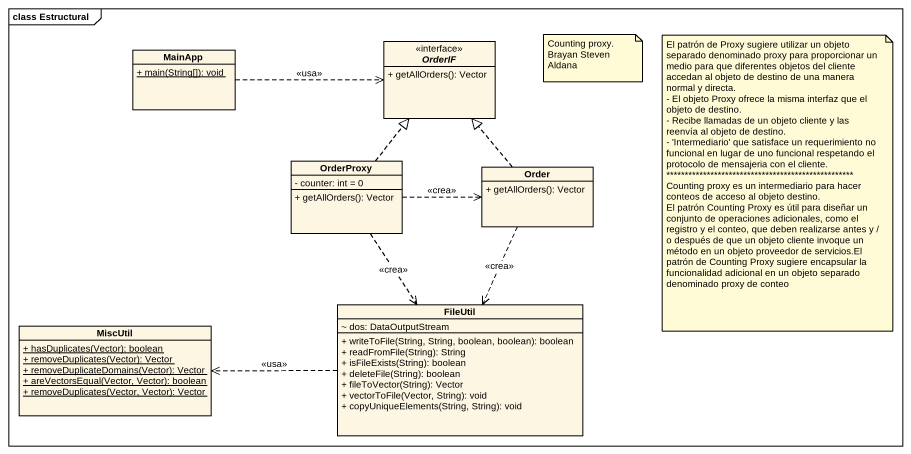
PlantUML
@startuml
mainframe class Estructural
hide circle
hide empty members
skinparam classAttributeIconSize 0
class MainApp {
  {static} + main(String[]): void
}
interface OrderIF <<interface>> {
  + getAllOrders(): Vector
}
class OrderProxy {
  - counter: int = 0
  + getAllOrders(): Vector
}
class Order {
  + getAllOrders(): Vector
}
class FileUtil {
  ~ dos: DataOutputStream
  + writeToFile(String, String, boolean, boolean): boolean
  + readFromFile(String): String
  + isFileExists(String): boolean
  + deleteFile(String): boolean
  + fileToVector(String): Vector
  + vectorToFile(Vector, String): void
  + copyUniqueElements(String, String): void
}
class MiscUtil {
  {static} + hasDuplicates(Vector): boolean
  {static} + removeDuplicates(Vector): Vector
  {static} + removeDuplicateDomains(Vector): Vector
  {static} + areVectorsEqual(Vector, Vector): boolean
  {static} + removeDuplicates(Vector, Vector): Vector
}
MainApp .right.> OrderIF : <<usa>>
OrderProxy .up.|> OrderIF
OrderProxy .right.> Order : <<crea>>
OrderProxy ..> FileUtil : <<crea>>
Order .up.|> OrderIF
Order ..> FileUtil : <<crea>>
FileUtil .left.> MiscUtil : <<usa>>
note as N1
  Counting proxy.
  Brayan Steven Aldana
end note
note as N2
  El patrón de Proxy sugiere utilizar un objeto separado denominado proxy para proporcionar un medio para que diferentes objetos del cliente accedan al objeto de destino de una manera normal y directa.
  - El objeto Proxy ofrece la misma interfaz que el objeto de destino.
  - Recibe llamadas de un objeto cliente y las reenvía al objeto de destino.
  - 'Intermediario' que satisface un requerimiento no funcional en lugar de uno funcional respetando el protocolo de mensajeria con el cliente.
  ~**~**~**~**~**~**~**~**~**~**~**~**~**~**~**~**~**~**~**~**~**~**~**~**~***
  Counting proxy es un intermediario para hacer conteos de acceso al objeto destino.
  El patrón Counting Proxy es útil para diseñar un conjunto de operaciones adicionales, como el registro y el conteo, que deben realizarse antes y / o después de que un objeto cliente invoque un método en un objeto proveedor de servicios.El patrón de Counting Proxy sugiere encapsular la funcionalidad adicional en un objeto separado denominado proxy de conteo
end note
@enduml
